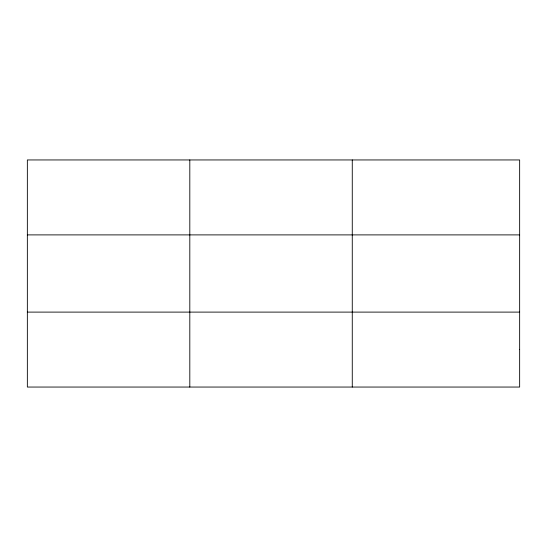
<?xml version="1.0" encoding="UTF-8"?>
<svg xmlns="http://www.w3.org/2000/svg" width="547" height="547" viewBox="0 0 547 547"><rect width="100%" height="100%" fill="white"/><g stroke="black" fill="none" stroke-linecap="round" stroke-linejoin="round"><path stroke-width="0.82" d="M189.809 387.05L189.809 159.95M352.268 387.05L352.268 159.95M27.35 234.895L519.65 234.895M27.35 312.105L519.65 312.105M519.65 349.581L519.65 387.05L27.35 387.05L27.35 159.95L519.65 159.95L519.65 349.581"/></g></svg>
